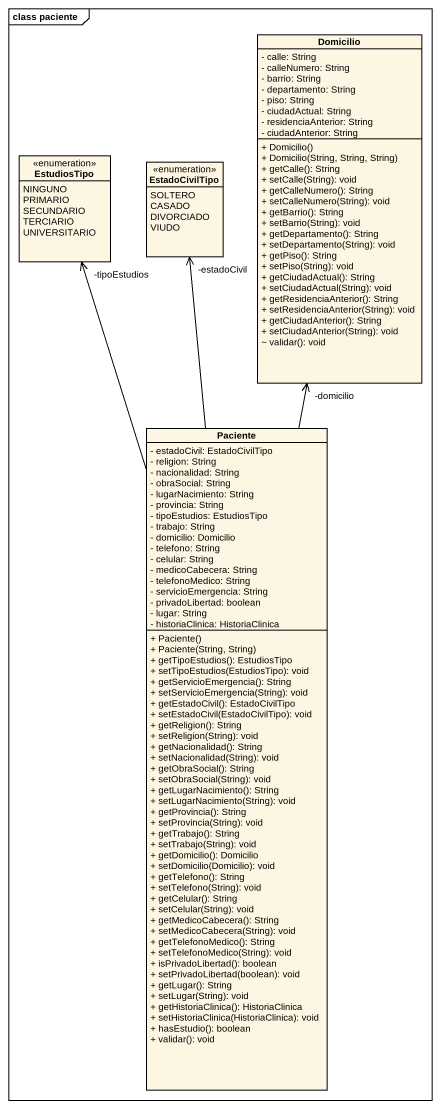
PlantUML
@startuml
mainframe class paciente
hide circle
hide empty members
skinparam classAttributeIconSize 0
class Domicilio {
  - calle: String
  - calleNumero: String
  - barrio: String
  - departamento: String
  - piso: String
  - ciudadActual: String
  - residenciaAnterior: String
  - ciudadAnterior: String
  + Domicilio()
  + Domicilio(String, String, String)
  + getCalle(): String
  + setCalle(String): void
  + getCalleNumero(): String
  + setCalleNumero(String): void
  + getBarrio(): String
  + setBarrio(String): void
  + getDepartamento(): String
  + setDepartamento(String): void
  + getPiso(): String
  + setPiso(String): void
  + getCiudadActual(): String
  + setCiudadActual(String): void
  + getResidenciaAnterior(): String
  + setResidenciaAnterior(String): void
  + getCiudadAnterior(): String
  + setCiudadAnterior(String): void
  ~ validar(): void
}
enum EstudiosTipo {
  NINGUNO
  PRIMARIO
  SECUNDARIO
  TERCIARIO
  UNIVERSITARIO
}
enum EstadoCivilTipo {
  SOLTERO
  CASADO
  DIVORCIADO
  VIUDO
}
class Paciente {
  - estadoCivil: EstadoCivilTipo
  - religion: String
  - nacionalidad: String
  - obraSocial: String
  - lugarNacimiento: String
  - provincia: String
  - tipoEstudios: EstudiosTipo
  - trabajo: String
  - domicilio: Domicilio
  - telefono: String
  - celular: String
  - medicoCabecera: String
  - telefonoMedico: String
  - servicioEmergencia: String
  - privadoLibertad: boolean
  - lugar: String
  - historiaClinica: HistoriaClinica
  + Paciente()
  + Paciente(String, String)
  + getTipoEstudios(): EstudiosTipo
  + setTipoEstudios(EstudiosTipo): void
  + getServicioEmergencia(): String
  + setServicioEmergencia(String): void
  + getEstadoCivil(): EstadoCivilTipo
  + setEstadoCivil(EstadoCivilTipo): void
  + getReligion(): String
  + setReligion(String): void
  + getNacionalidad(): String
  + setNacionalidad(String): void
  + getObraSocial(): String
  + setObraSocial(String): void
  + getLugarNacimiento(): String
  + setLugarNacimiento(String): void
  + getProvincia(): String
  + setProvincia(String): void
  + getTrabajo(): String
  + setTrabajo(String): void
  + getDomicilio(): Domicilio
  + setDomicilio(Domicilio): void
  + getTelefono(): String
  + setTelefono(String): void
  + getCelular(): String
  + setCelular(String): void
  + getMedicoCabecera(): String
  + setMedicoCabecera(String): void
  + getTelefonoMedico(): String
  + setTelefonoMedico(String): void
  + isPrivadoLibertad(): boolean
  + setPrivadoLibertad(boolean): void
  + getLugar(): String
  + setLugar(String): void
  + getHistoriaClinica(): HistoriaClinica
  + setHistoriaClinica(HistoriaClinica): void
  + hasEstudio(): boolean
  + validar(): void
}
Paciente -up-> "-domicilio" Domicilio
Paciente -up-> "-tipoEstudios" EstudiosTipo
Paciente -up-> "-estadoCivil" EstadoCivilTipo
@enduml
